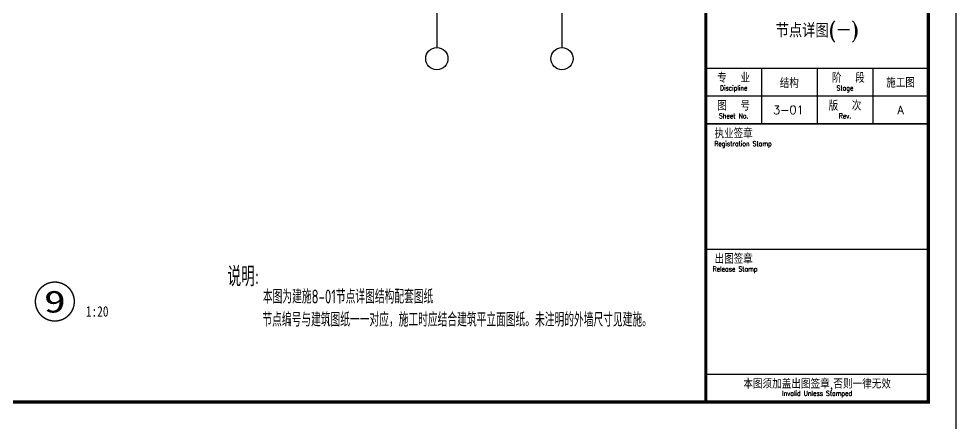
# Model space of a CAD drawing. Extents: x 0 to 125661, y -104936 to 8656.
# Drawn here: x 33812 to 40551, y -11832 to -8925 of the extents above; entities that cross this region are included whole.
import ezdxf
from ezdxf.enums import TextEntityAlignment as Align

# ---------------------------------------------------------------- set-up
doc = ezdxf.new("R2010")
doc.units = 0
doc.header["$LTSCALE"] = 800
doc.header["$MEASUREMENT"] = 0
doc.layers.get('0').update_dxf_attribs({"linetype": 'CONTINUOUS'})
for name, color, linetype in [('3-ban', 84, 'CONTINUOUS'), ('AXIS', 3, 'CONTINUOUS'), ('AXIS_TEXT', 7, 'CONTINUOUS'), ('DIM_IDEN', 3, 'CONTINUOUS'), ('PUB_TEXT', 7, 'CONTINUOUS'), ('图框', 107, 'CONTINUOUS')]:
    doc.layers.add(name, color=color, linetype=linetype)
doc.styles.add('COMPLEX', font='COMPLEX')
doc.styles.add('ht', font='SIMHEI.TTF')
doc.styles.add('TKZ1_tjhts.shx', font='tjromant.shx', dxfattribs={"bigfont": 'tjhts.shx'})
doc.styles.add('TKZ2_tjkts.shx', font='tjromant.shx', dxfattribs={"bigfont": 'tjkts.shx'})
doc.styles.add('TSSD_Rein', font='tssdeng.shx', dxfattribs={"width": 0.7, "bigfont": 'hztxt.shx'})
doc.styles.add('房间名称', font='SIMHEI.TTF', dxfattribs={"width": 0.8})

# ---------------------------------------------------------------- blocks, each defined once
blk = doc.blocks.new('TJAD_TK_A1')
for p, q in [((1251.38, 486.45), (1331.38, 486.45)), ((1271.38, 486.45), (1271.38, 466.45)), ((1291.38, 486.45), (1291.38, 466.45)), ((1311.38, 486.45), (1311.38, 466.45)), ((1251.38, 476.45), (1331.38, 476.45)), ((1251.38, 421.45), (1331.38, 421.45)), ((1251.38, 376.45), (1331.38, 376.45))]:
    blk.add_line(p, q)
for points, const_width in [([(1251.38, 940.45), (1251.38, 366.45)], 1), ([(1251.38, 466.45), (1331.38, 466.45)], 0.6)]:
    blk.add_lwpolyline(points, dxfattribs=dict(const_width=const_width))
at = {"layer": '图框'}
blk.add_line((1341.38, 356.45), (1341.38, 950.45), dxfattribs=at)
at = {"layer": '图框', "const_width": 1.2}
blk.add_lwpolyline([(1331.38, 940.45), (525.38, 940.45), (525.38, 366.45), (1331.38, 366.45)], close=True, dxfattribs=at)
at = {"style": 'TKZ2_tjkts.shx'}
for s, height, p in [('专  业', 3.6, (1261.38, 483)), (' 阶  段', 3.6, (1301.38, 483)), ('版  次', 3.6, (1301.38, 473)), ('图  号', 3.6, (1261.38, 473)), ('执业签章', 3.6, (1261.38, 463)), ('出图签章', 3.6, (1261.38, 418)), ('本图须加盖出图签章,否则一律无效', 3, (1291.38, 372.88))]:
    blk.add_text(s, height=height, dxfattribs=at).set_placement(p, align=Align.MIDDLE_CENTER)
at = {"style": 'TKZ2_tjkts.shx', "width": 0.8}
for s, p in [('Discipline', (1261.38, 479.3)), ('Stage', (1301.38, 479.3)), ('Sheet No.', (1261.38, 469.3)), ('Rev.', (1301.38, 469.3)), ('Registration Stamp', (1264.74, 459.3)), ('Release Stamp', (1261.89, 414.3)), ('Invalid Unless Stamped', (1291.38, 369.62))]:
    blk.add_text(s, height=1.8, dxfattribs=at).set_placement(p, align=Align.MIDDLE_CENTER)
blk = doc.blocks.new('_AXISO')
blk.add_circle((0, 0), 0.5)
at = {"layer": 'AXIS_TEXT', "style": 'COMPLEX', "width": 1.041667}
blk.add_attdef('A', text='', height=0.56, dxfattribs=at).set_placement((-0.25, -0.28), (0.25, -0.28), align=Align.FIT)

msp = doc.modelspace()

# ---------------------------------------------------------------- linework, layer by layer
at = {"layer": 'AXIS'}
for p, q in [((36816.8, -8331.7), (36816.8, -9131.7)), ((37716.4, -8331.7), (37716.4, -9131.7))]:
    msp.add_line(p, q, dxfattribs=at)
at = {"layer": 'DIM_IDEN', "color": 0, "const_width": 10}
msp.add_lwpolyline([(34211, -10957.1, 1), (33931, -10957.1, 1)], format="xyb", close=True, dxfattribs=at)

# ---------------------------------------------------------------- block references
at = {"layer": 'AXIS', "xscale": 160, "yscale": 160, "zscale": 160}
for p in [(36816.8, -9211.7), (37716.4, -9211.7)]:
    msp.add_blockref('_AXISO', p, dxfattribs=at)
at = {"layer": '图框', "xscale": 20, "yscale": 20, "zscale": 20}
msp.add_blockref('TJAD_TK_A1', (13723.2, -19009), dxfattribs=at)

# ---------------------------------------------------------------- texts
at = {"layer": '3-ban', "style": 'TSSD_Rein', "width": 0.7}
for s, height, p in [('说明:', 140, (35312.4, -10847.3)), ('本图为建施8-01节点详图结构配套图纸', 100, (35566.4, -10971.4)), ('节点编号与建筑图纸一一对应，施工时应结合建筑平立面图纸。未注明的外墙尺寸见建施。', 100, (35562.8, -11137.1))]:
    msp.add_text(s, height=height, dxfattribs=at).set_placement(p)
at = {"layer": 'AXIS_TEXT', "color": 0, "style": 'ht', "width": 1.382813}
msp.add_text('9', height=158.4, dxfattribs=at).set_placement((33991.8, -11036.3), (34150.2, -11036.3), align=Align.FIT)
at = {"layer": 'PUB_TEXT', "style": '房间名称', "width": 0.8}
msp.add_text('1:20', height=74.68, dxfattribs=at).set_placement((34294.1, -11065.2))
at = {"layer": '图框', "style": 'TKZ1_tjhts.shx'}
msp.add_text('节点详图(一)', height=100, dxfattribs=at).set_placement((39550.8, -9010), align=Align.MIDDLE_CENTER)
at = {"layer": '图框', "color": 3, "style": 'TKZ1_tjhts.shx'}
for s, height, p in [('结构', 72, (39350.8, -9387.3)), ('施工图', 72, (40150.8, -9383.7)), ('3-01', 60, (39344.1, -9580)), ('A', 60, (40150.8, -9580))]:
    msp.add_text(s, height=height, dxfattribs=at).set_placement(p, align=Align.MIDDLE_CENTER)

doc.saveas('drawing.dxf')
